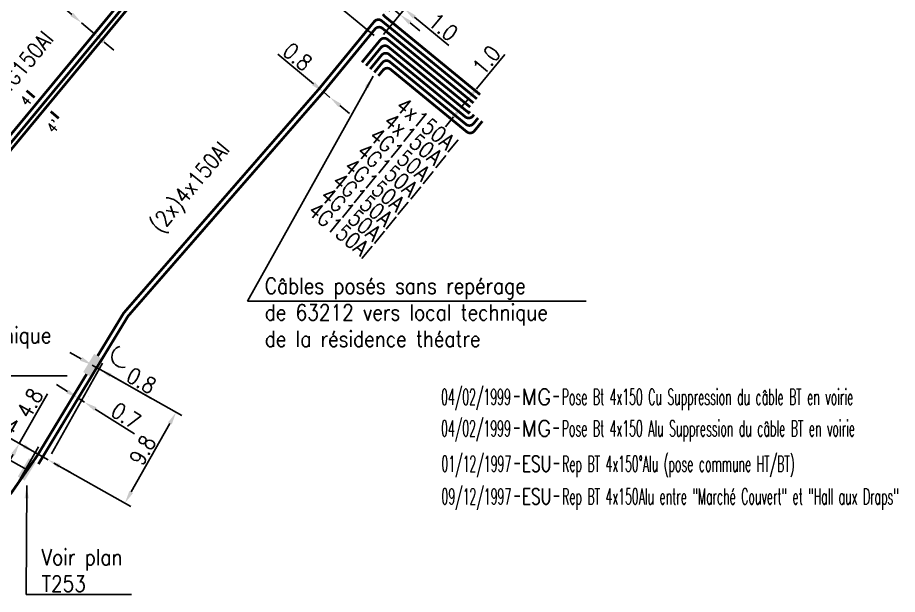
# Model space of a CAD drawing. Header units: millimetres. Extents: x 80000 to 81010, y 144000 to 145002.
# Drawn here: x 80268.5 to 80351.2, y 144430 to 144484.2 of the extents above; entities that cross this region are included whole.
import ezdxf
from ezdxf.enums import TextEntityAlignment as Align

# ---------------------------------------------------------------- set-up
doc = ezdxf.new("R2010")
doc.units = ezdxf.units.MM
doc.header["$PDMODE"] = 34
doc.linetypes.add('B_ST_AL', pattern=[2000, 1000, 1000])
doc.layers.get('0').update_dxf_attribs({"linetype": 'CONTINUOUS'})
doc.layers.get('Defpoints').update_dxf_attribs({"linetype": 'CONTINUOUS'})
for name, color, linetype in [('B_100', 3, 'CONTINUOUS'), ('B_110', 1, 'CONTINUOUS'), ('B_300', 7, 'CONTINUOUS'), ('B_400', 7, 'CONTINUOUS'), ('B_420', 7, 'CONTINUOUS')]:
    doc.layers.add(name, color=color, linetype=linetype)
doc.styles.add('M_ROMANS', font='ROMANS.shx', dxfattribs={"width": 0.75})
doc.styles.get("Standard").update_dxf_attribs({"font": 'romans.shx', "width": 0.85})
doc.dimstyles.get("Standard").update_dxf_attribs({"dimtxt": 1.5, "dimasz": 1.2, "dimexe": 0.625, "dimexo": 0.625, "dimgap": 0.25, "dimtad": 1, "dimdec": 1, "dimzin": 0, "dimdsep": 46, "dimtxsty": 'Standard', "dimcen": -0.5, "dimadec": 0, "dimazin": 0, "dimtfac": 1, "dimtdec": 1, "dimtmove": 0, "dimatfit": 3, "dimfxl": 0, "dimtolj": 1, "dimtzin": 0, "dimarcsym": 0})

# ---------------------------------------------------------------- blocks, each defined once
blk = doc.blocks.new('GIS_MODF')
at = {"color": 0, "linetype": 'Continuous', "flags": 128}
for points in [[(-2.176, -0.014), (-1.676, -0.014)], [(1.519, -0.014), (2.019, -0.014)]]:
    blk.add_lwpolyline(points, dxfattribs=at)
at = {"color": 0, "linetype": 'Continuous', "width": 0.5}
blk.add_attdef('DATE', text='', height=1.5, dxfattribs=at).set_placement((-2.502, -0.798), align=Align.RIGHT)
at = {"color": 0, "linetype": 'Continuous', "width": 1.771291}
blk.add_attdef('USER', text='', height=1.5, dxfattribs=at).set_placement((-1.507, -0.798), (1.276, -0.798), align=Align.FIT)
at = {"color": 0, "linetype": 'Continuous', "width": 0.5}
blk.add_attdef('DESC', (2.289, -0.798), '', height=1.5, dxfattribs=at)
blk = doc.blocks.new('*D880')
at = {"layer": 'B_100', "color": 0, "linetype": 'Continuous', "lineweight": -2, "transparency": 16777216}
for p, q in [((80273.561, 144484.53), (80270.376, 144487.25)), ((80275.691, 144482.712), (80274.474, 144483.751)), ((80276.603, 144481.932), (80277.516, 144481.153))]:
    blk.add_line(p, q, dxfattribs=at)
at = {"layer": 'B_100', "color": 0, "linetype": 'Continuous', "transparency": 16777216}
for points in [[(80273.691, 144484.682), (80273.432, 144484.378), (80274.474, 144483.751)], [(80276.733, 144482.084), (80276.474, 144481.78), (80275.691, 144482.712)]]:
    blk.add_solid(points, dxfattribs=at)
at = {"layer": 'Defpoints', "color": 0, "linetype": 'Continuous', "transparency": 16777216}
for p in [(80274.474, 144483.751), (80274.474, 144483.751), (80275.691, 144482.712)]:
    blk.add_point(p, dxfattribs=at)
at = {"layer": 'B_100', "color": 0, "linetype": 'Continuous', "transparency": 16777216, "insert": (80272.162, 144487.04), "char_height": 1.5, "attachment_point": 5, "rotation": 319.50835}
blk.add_mtext('\\A1;1.6', dxfattribs=at)
blk = doc.blocks.new('*D887')
at = {"layer": 'B_400', "color": 0, "linetype": 'Continuous', "lineweight": -2, "transparency": 16777216}
for p, q in [((80269.076, 144443.902), (80265.373, 144445.989)), ((80268.071, 144439.675), (80270.428, 144443.857)), ((80271.341, 144442.625), (80270.121, 144443.312)), ((80272.386, 144442.036), (80273.431, 144441.447))]:
    blk.add_line(p, q, dxfattribs=at)
at = {"layer": 'B_400', "color": 0, "linetype": 'Continuous', "transparency": 16777216}
for points in [[(80269.174, 144444.076), (80268.977, 144443.727), (80270.121, 144443.312)], [(80272.484, 144442.21), (80272.288, 144441.862), (80271.341, 144442.625)]]:
    blk.add_solid(points, dxfattribs=at)
at = {"layer": 'Defpoints', "color": 0, "linetype": 'Continuous', "transparency": 16777216}
for p in [(80271.341, 144442.625), (80271.341, 144442.625), (80267.764, 144439.131)]:
    blk.add_point(p, dxfattribs=at)
at = {"layer": 'B_400', "color": 0, "linetype": 'Continuous', "transparency": 16777216, "insert": (80267.193, 144446.111), "char_height": 1.5, "attachment_point": 5, "rotation": 330.5921}
blk.add_mtext('\\A1;1.4', dxfattribs=at)
blk = doc.blocks.new('*D888')
at = {"layer": 'B_400', "color": 0, "linetype": 'Continuous', "lineweight": -2, "transparency": 16777216}
for p, q in [((80268.631, 144444.153), (80271.274, 144448.842)), ((80270.796, 144442.932), (80268.086, 144444.459)), ((80266.863, 144441.016), (80268.041, 144443.107)), ((80267.22, 144439.438), (80265.729, 144440.278))]:
    blk.add_line(p, q, dxfattribs=at)
at = {"layer": 'B_400', "color": 0, "linetype": 'Continuous', "transparency": 16777216}
for points in [[(80267.867, 144443.205), (80268.216, 144443.009), (80268.631, 144444.153)], [(80266.689, 144441.115), (80267.037, 144440.918), (80266.274, 144439.971)]]:
    blk.add_solid(points, dxfattribs=at)
at = {"layer": 'Defpoints', "color": 0, "linetype": 'Continuous', "transparency": 16777216}
for p in [(80268.631, 144444.153), (80271.341, 144442.625), (80267.764, 144439.131)]:
    blk.add_point(p, dxfattribs=at)
at = {"layer": 'B_400', "color": 0, "linetype": 'Continuous', "transparency": 16777216, "insert": (80269.624, 144447.951), "char_height": 1.5, "attachment_point": 5, "rotation": 60.5921}
blk.add_mtext('\\A1;4.8', dxfattribs=at)
blk = doc.blocks.new('*D889')
at = {"layer": 'B_100', "color": 0, "linetype": 'Continuous', "lineweight": -2, "transparency": 16777216}
for p, q in [((80303.161, 144486.432), (80302.233, 144487.193)), ((80303.394, 144484.824), (80304.485, 144486.154)), ((80302.898, 144482.643), (80305.258, 144485.52)), ((80304.089, 144485.671), (80304.862, 144485.037)), ((80305.79, 144484.276), (80309.029, 144481.619))]:
    blk.add_line(p, q, dxfattribs=at)
at = {"layer": 'B_100', "color": 0, "linetype": 'Continuous', "transparency": 16777216}
for points in [[(80303.288, 144486.587), (80303.034, 144486.278), (80304.089, 144485.671)], [(80305.917, 144484.431), (80305.663, 144484.121), (80304.862, 144485.037)]]:
    blk.add_solid(points, dxfattribs=at)
at = {"layer": 'Defpoints', "color": 0, "linetype": 'Continuous', "transparency": 16777216}
for p in [(80302.997, 144484.341), (80304.862, 144485.037), (80302.502, 144482.16)]:
    blk.add_point(p, dxfattribs=at)
at = {"layer": 'B_100', "color": 0, "linetype": 'Continuous', "transparency": 16777216, "insert": (80308.507, 144483.34), "char_height": 1.5, "attachment_point": 5, "rotation": 320.64012}
blk.add_mtext('\\A1;1.0', dxfattribs=at)
blk = doc.blocks.new('*D890')
at = {"layer": 'B_100', "color": 0, "linetype": 'Continuous', "lineweight": -2, "transparency": 16777216}
for p, q in [((80311.629, 144477.519), (80314.286, 144480.758)), ((80310.868, 144476.591), (80310.385, 144476.987)), ((80310.234, 144475.818), (80310.868, 144476.591)), ((80309.473, 144474.89), (80308.712, 144473.962))]:
    blk.add_line(p, q, dxfattribs=at)
at = {"layer": 'B_100', "color": 0, "linetype": 'Continuous', "transparency": 16777216}
for points in [[(80311.475, 144477.646), (80311.784, 144477.392), (80310.868, 144476.591)], [(80309.319, 144475.017), (80309.628, 144474.763), (80310.234, 144475.818)]]:
    blk.add_solid(points, dxfattribs=at)
at = {"layer": 'Defpoints', "color": 0, "linetype": 'Continuous', "transparency": 16777216}
for p in [(80311.351, 144476.195), (80310.234, 144475.818), (80310.234, 144475.818)]:
    blk.add_point(p, dxfattribs=at)
at = {"layer": 'B_100', "color": 0, "linetype": 'Continuous', "transparency": 16777216, "insert": (80312.565, 144480.236), "char_height": 1.5, "attachment_point": 5, "rotation": 50.64012}
blk.add_mtext('\\A1;1.0', dxfattribs=at)
blk = doc.blocks.new('*D891')
at = {"layer": 'B_300', "color": 0, "linetype": 'Continuous', "lineweight": -2, "transparency": 16777216}
for p, q in [((80299.166, 144488.841), (80301.708, 144491.939)), ((80302.972, 144485.719), (80298.683, 144489.237)), ((80297.993, 144487.41), (80298.405, 144487.913)), ((80302.019, 144482.556), (80296.749, 144486.879))]:
    blk.add_line(p, q, dxfattribs=at)
at = {"layer": 'B_300', "color": 0, "linetype": 'Continuous', "transparency": 16777216}
for points in [[(80298.251, 144488.04), (80298.56, 144487.786), (80299.166, 144488.841)], [(80297.838, 144487.537), (80298.148, 144487.284), (80297.232, 144486.483)]]:
    blk.add_solid(points, dxfattribs=at)
at = {"layer": 'Defpoints', "color": 0, "linetype": 'Continuous', "transparency": 16777216}
for p in [(80297.232, 144486.483), (80303.456, 144485.323), (80302.502, 144482.16)]:
    blk.add_point(p, dxfattribs=at)
at = {"layer": 'B_300', "color": 0, "linetype": 'Continuous', "transparency": 16777216, "insert": (80300.044, 144491.488), "char_height": 1.5, "attachment_point": 5, "rotation": 50.64012}
blk.add_mtext('\\A1;3.1', dxfattribs=at)
blk = doc.blocks.new('*D892')
at = {"layer": 'B_300', "color": 0, "linetype": 'Continuous', "lineweight": -2, "transparency": 16777216}
for p, q in [((80302.528, 144486.084), (80299.289, 144488.74)), ((80304.461, 144484.498), (80303.456, 144485.323)), ((80303.059, 144484.839), (80303.059, 144484.839)), ((80304.064, 144484.015), (80304.064, 144484.015)), ((80305.389, 144483.737), (80306.316, 144482.976))]:
    blk.add_line(p, q, dxfattribs=at)
at = {"layer": 'B_300', "color": 0, "linetype": 'Continuous', "transparency": 16777216}
for points in [[(80302.655, 144486.238), (80302.401, 144485.929), (80303.456, 144485.323)], [(80305.515, 144483.892), (80305.262, 144483.582), (80304.461, 144484.498)]]:
    blk.add_solid(points, dxfattribs=at)
at = {"layer": 'Defpoints', "color": 0, "linetype": 'Continuous', "transparency": 16777216}
for p in [(80303.456, 144485.323), (80304.461, 144484.498), (80304.461, 144484.498)]:
    blk.add_point(p, dxfattribs=at)
at = {"layer": 'B_300', "color": 0, "linetype": 'Continuous', "transparency": 16777216, "insert": (80301.079, 144488.566), "char_height": 1.5, "attachment_point": 5, "rotation": 320.64012}
blk.add_mtext('\\A1;1.3', dxfattribs=at)
blk = doc.blocks.new('*D893')
at = {"layer": 'B_100', "color": 0, "linetype": 'Continuous', "lineweight": -2, "transparency": 16777216}
for p, q in [((80296.312, 144478.002), (80292.945, 144480.791)), ((80297.852, 144476.726), (80297.236, 144477.237)), ((80298.776, 144475.961), (80299.7, 144475.196))]:
    blk.add_line(p, q, dxfattribs=at)
at = {"layer": 'B_100', "color": 0, "linetype": 'Continuous', "transparency": 16777216}
for points in [[(80296.439, 144478.156), (80296.184, 144477.848), (80297.236, 144477.237)], [(80298.904, 144476.115), (80298.649, 144475.807), (80297.852, 144476.726)]]:
    blk.add_solid(points, dxfattribs=at)
at = {"layer": 'Defpoints', "color": 0, "linetype": 'Continuous', "transparency": 16777216}
for p in [(80297.236, 144477.237), (80297.852, 144476.726), (80297.852, 144476.726)]:
    blk.add_point(p, dxfattribs=at)
at = {"layer": 'B_100', "color": 0, "linetype": 'Continuous', "transparency": 16777216, "insert": (80294.804, 144480.549), "char_height": 1.5, "attachment_point": 5, "rotation": 320.36593}
blk.add_mtext('\\A1;0.8', dxfattribs=at)
blk = doc.blocks.new('*D894')
at = {"layer": 'B_100', "color": 0, "linetype": 'Continuous', "lineweight": -2, "transparency": 16777216}
for p, q in [((80273.159, 144449.059), (80272.144, 144449.7)), ((80274.507, 144448.946), (80274.507, 144448.946)), ((80274.173, 144448.417), (80274.765, 144448.043)), ((80275.099, 144448.572), (80275.099, 144448.572)), ((80275.779, 144447.402), (80279.475, 144445.067))]:
    blk.add_line(p, q, dxfattribs=at)
at = {"layer": 'B_100', "color": 0, "linetype": 'Continuous', "transparency": 16777216}
for points in [[(80273.266, 144449.228), (80273.052, 144448.889), (80274.173, 144448.417)], [(80275.886, 144447.571), (80275.672, 144447.233), (80274.765, 144448.043)]]:
    blk.add_solid(points, dxfattribs=at)
at = {"layer": 'Defpoints', "color": 0, "linetype": 'Continuous', "transparency": 16777216}
for p in [(80274.173, 144448.417), (80274.765, 144448.043), (80274.765, 144448.043)]:
    blk.add_point(p, dxfattribs=at)
at = {"layer": 'B_100', "color": 0, "linetype": 'Continuous', "transparency": 16777216, "insert": (80278.668, 144446.76), "char_height": 1.5, "attachment_point": 5, "rotation": 327.70824}
blk.add_mtext('\\A1;0.7', dxfattribs=at)
blk = doc.blocks.new('*D895')
at = {"layer": 'B_100', "color": 0, "linetype": 'Continuous', "lineweight": -2, "transparency": 16777216}
for p, q in [((80261.352, 144449.633), (80261.941, 144450.678)), ((80270.796, 144442.932), (80260.218, 144448.894)), ((80260.762, 144448.587), (80259.878, 144447.018)), ((80269.367, 144441.67), (80259.334, 144447.325)), ((80259.289, 144445.973), (80255.81, 144439.801))]:
    blk.add_line(p, q, dxfattribs=at)
at = {"layer": 'B_100', "color": 0, "linetype": 'Continuous', "transparency": 16777216}
for points in [[(80261.177, 144449.731), (80261.526, 144449.535), (80260.762, 144448.587)], [(80259.115, 144446.071), (80259.463, 144445.875), (80259.878, 144447.018)]]:
    blk.add_solid(points, dxfattribs=at)
at = {"layer": 'Defpoints', "color": 0, "linetype": 'Continuous', "transparency": 16777216}
for p in [(80260.762, 144448.587), (80271.341, 144442.625), (80269.912, 144441.363)]:
    blk.add_point(p, dxfattribs=at)
at = {"layer": 'B_100', "color": 0, "linetype": 'Continuous', "transparency": 16777216, "insert": (80255.672, 144441.594), "char_height": 1.5, "attachment_point": 5, "rotation": 60.5921}
blk.add_mtext('\\A1;1.8', dxfattribs=at)
blk = doc.blocks.new('B_300_03')
at = {"color": 0, "linetype": 'Continuous'}
blk.add_solid([(-1, 0.75), (-1, 0), (1, 0.75), (1, 0)], dxfattribs=at)
at = {"color": 0, "linetype": 'Continuous', "style": 'M_ROMANS', "width": 0.75, "flags": 3}
for tag, p in [('DEF_LEG', (0, -4.25)), ('DEF_COUP', (0, -6.75)), ('DEF_TYPE', (0, -9.25))]:
    blk.add_attdef(tag, text='', height=1.2, dxfattribs=at).set_placement(p, align=Align.MIDDLE)
blk = doc.blocks.new('*D896')
at = {"layer": 'B_300', "color": 0, "linetype": 'Continuous', "lineweight": -2, "transparency": 16777216}
for p, q in [((80274.437, 144452.129), (80273.392, 144452.718)), ((80271.648, 144443.169), (80276.46, 144451.707)), ((80275.482, 144451.54), (80276.153, 144451.162)), ((80277.198, 144450.573), (80281.006, 144448.427))]:
    blk.add_line(p, q, dxfattribs=at)
at = {"layer": 'B_300', "color": 0, "linetype": 'Continuous', "transparency": 16777216}
for points in [[(80274.535, 144452.303), (80274.339, 144451.955), (80275.482, 144451.54)], [(80277.296, 144450.747), (80277.1, 144450.399), (80276.153, 144451.162)]]:
    blk.add_solid(points, dxfattribs=at)
at = {"layer": 'Defpoints', "color": 0, "linetype": 'Continuous', "transparency": 16777216}
for p in [(80275.482, 144451.54), (80276.153, 144451.162), (80271.341, 144442.625)]:
    blk.add_point(p, dxfattribs=at)
at = {"layer": 'B_300', "color": 0, "linetype": 'Continuous', "transparency": 16777216, "insert": (80280.116, 144450.076), "char_height": 1.5, "attachment_point": 5, "rotation": 330.5921}
blk.add_mtext('\\A1;0.8', dxfattribs=at)
blk = doc.blocks.new('*D926')
at = {"layer": 'B_300', "color": 0, "linetype": 'Continuous', "lineweight": -2, "transparency": 16777216}
for p, q in [((80276.027, 144451.233), (80283.925, 144446.781)), ((80282.792, 144446.043), (80279.158, 144439.596)), ((80271.885, 144442.318), (80279.113, 144438.244))]:
    blk.add_line(p, q, dxfattribs=at)
at = {"layer": 'B_300', "color": 0, "linetype": 'Continuous', "transparency": 16777216}
for points in [[(80282.617, 144446.141), (80282.966, 144445.944), (80283.381, 144447.088)], [(80278.984, 144439.694), (80279.332, 144439.498), (80278.569, 144438.551)]]:
    blk.add_solid(points, dxfattribs=at)
at = {"layer": 'Defpoints', "color": 0, "linetype": 'Continuous', "transparency": 16777216}
for p in [(80275.482, 144451.54), (80271.341, 144442.625), (80278.569, 144438.551)]:
    blk.add_point(p, dxfattribs=at)
at = {"layer": 'B_300', "color": 0, "linetype": 'Continuous', "transparency": 16777216, "insert": (80280.227, 144443.528), "char_height": 1.5, "attachment_point": 5, "rotation": 60.5921}
blk.add_mtext('\\A1;9.8', dxfattribs=at)
blk = doc.blocks.new('B_300_05')
at = {"color": 0, "linetype": 'Continuous'}
blk.add_arc((0, 0), 1, 270, 90, dxfattribs=at)
at = {"color": 0, "linetype": 'Continuous', "style": 'M_ROMANS', "width": 0.75, "flags": 3}
for tag, p in [('DEF_LEG', (0, -5)), ('DEF_COUP', (0, -7.5)), ('DEF_TYPE', (0, -10))]:
    blk.add_attdef(tag, text='', height=1.2, dxfattribs=at).set_placement(p, align=Align.MIDDLE)

msp = doc.modelspace()

# ---------------------------------------------------------------- linework, layer by layer
at = {"layer": 'B_100', "linetype": 'B_ST_AL', "const_width": 0.25, "flags": 128}
for points in [[(80254.603, 144457.565), (80255.377, 144457.086, 0.382795), (80256.034, 144457.204), (80259.49, 144461.634), (80262.222, 144464.853), (80265.319, 144468.739), (80276.402, 144482.127), (80279.209, 144485.519, 0.413654), (80279.144, 144486.222), (80277.523, 144487.569)], [(80277.263, 144487.132), (80278.5, 144486.104, -0.413654), (80278.566, 144485.4), (80276.076, 144482.393), (80264.99, 144469.001), (80261.895, 144465.117), (80259.149, 144461.882), (80255.089, 144456.67), (80252.046, 144451.031), (80251.669, 144450.332, -0.398652), (80251.015, 144450.117), (80249.982, 144450.606), (80249.244, 144450.955)], [(80254.88, 144457.982), (80254.902, 144457.968, 0.383086), (80255.56, 144458.086), (80258.749, 144462.183), (80261.509, 144465.435), (80264.602, 144469.317), (80275.691, 144482.712), (80277.862, 144485.335, 0.413654), (80277.797, 144486.038), (80276.864, 144486.813, -0.414214), (80276.844, 144487.025), (80276.998, 144487.21)], [(80311.668, 144476.582), (80302.719, 144483.922, 0.414214), (80302.016, 144483.852), (80296.854, 144477.56), (80278.449, 144456.43), (80276.001, 144452.395)], [(80311.351, 144476.195), (80302.789, 144483.218, 0.414214), (80302.085, 144483.149), (80297.236, 144477.237), (80278.854, 144456.134), (80274.173, 144448.417), (80270.429, 144442.219)], [(80274.965, 144450.684), (80273.746, 144448.677), (80270.355, 144443.063), (80267.921, 144439.567, -0.377387), (80267.297, 144439.35), (80251.749, 144445.666), (80250.53, 144446.175, -0.443615), (80250.283, 144446.874), (80252.427, 144450.847), (80255.228, 144456.038, 0.39698), (80255.051, 144456.7), (80254.326, 144457.148)]]:
    msp.add_lwpolyline(points, format="xyb", dxfattribs=at)
msp.add_lwpolyline([(80311.972, 144476.979), (80302.997, 144484.341), (80302.822, 144484.549)], dxfattribs=at)
at = {"layer": 'B_100', "linetype": 'Continuous', "const_width": 0.25, "flags": 128}
for points in [[(80269.312, 144477.358), (80270.072, 144476.708)], [(80271.585, 144475.399), (80272.344, 144474.748)]]:
    msp.add_lwpolyline(points, dxfattribs=at)
at = {"layer": 'B_110', "linetype": 'B_ST_AL', "const_width": 0.25, "flags": 128}
for points in [[(80311.034, 144475.808), (80303.273, 144482.175, 0.414214), (80302.569, 144482.105), (80300.857, 144480.018)], [(80311.013, 144475.419), (80310.895, 144475.276), (80303.342, 144481.471, 0.414214), (80302.638, 144481.402), (80301.243, 144479.701)], [(80311.399, 144475.102), (80311.282, 144474.959, -0.414214), (80310.578, 144474.889), (80303.412, 144480.767, 0.414214), (80302.708, 144480.698), (80301.63, 144479.383)], [(80311.786, 144474.785), (80311.351, 144474.255, -0.414214), (80310.648, 144474.185), (80303.481, 144480.064, 0.414214), (80302.777, 144479.994), (80302.016, 144479.066)], [(80312.187, 144474.485), (80311.421, 144473.551, -0.414214), (80310.717, 144473.482), (80303.55, 144479.36, 0.414214), (80302.847, 144479.29), (80302.403, 144478.749)]]:
    msp.add_lwpolyline(points, format="xyb", dxfattribs=at)

# ---------------------------------------------------------------- block references
at = {"layer": 'B_100', "linetype": 'Continuous'}
ref = msp.add_blockref('GIS_MODF', (80317.362, 144448.587), dxfattribs=at)
ref.add_attrib('DATE', '04/02/1999', dxfattribs={"layer": '0', "color": 0, "linetype": 'B_ST_AL', "height": 1.5, "width": 0.5}).set_placement((80314.86, 144447.788), align=Align.RIGHT)
ref.add_attrib('USER', 'MG', dxfattribs={"layer": '0', "color": 0, "linetype": 'B_ST_AL', "height": 1.5, "width": 0.927819}).set_placement((80315.855, 144447.788), (80318.638, 144447.788), align=Align.FIT)
ref.add_attrib('DESC', 'Pose Bt 4x150 Cu Suppression du câble BT en voirie', (80319.651, 144447.788), dxfattribs={"layer": '0', "color": 0, "linetype": 'B_ST_AL', "height": 1.5, "width": 0.5})
ref = msp.add_blockref('GIS_MODF', (80317.362, 144445.628), dxfattribs=at)
ref.add_attrib('DATE', '04/02/1999', dxfattribs={"layer": '0', "color": 0, "linetype": 'B_ST_AL', "height": 1.5, "width": 0.5}).set_placement((80314.86, 144444.83), align=Align.RIGHT)
ref.add_attrib('USER', 'MG', dxfattribs={"layer": '0', "color": 0, "linetype": 'B_ST_AL', "height": 1.5, "width": 0.927819}).set_placement((80315.855, 144444.83), (80318.638, 144444.83), align=Align.FIT)
ref.add_attrib('DESC', 'Pose Bt 4x150 Alu Suppression du câble BT en voirie', (80319.651, 144444.83), dxfattribs={"layer": '0', "color": 0, "linetype": 'B_ST_AL', "height": 1.5, "width": 0.5})
ref = msp.add_blockref('GIS_MODF', (80317.398, 144442.301), dxfattribs=at)
ref.add_attrib('DATE', '01/12/1997', dxfattribs={"layer": '0', "color": 0, "linetype": 'B_ST_AL', "height": 1.5, "width": 0.5}).set_placement((80314.896, 144441.503), align=Align.RIGHT)
ref.add_attrib('USER', 'ESU', dxfattribs={"layer": '0', "color": 0, "linetype": 'B_ST_AL', "height": 1.5, "width": 0.683656}).set_placement((80315.89, 144441.503), (80318.674, 144441.503), align=Align.FIT)
ref.add_attrib('DESC', 'Rep BT 4x150%%dAlu (pose commune HT/BT)', (80319.686, 144441.503), dxfattribs={"layer": '0', "color": 0, "linetype": 'B_ST_AL', "height": 1.5, "width": 0.5})
ref = msp.add_blockref('GIS_MODF', (80317.398, 144439.224), dxfattribs=at)
ref.add_attrib('DATE', '09/12/1997', dxfattribs={"layer": '0', "color": 0, "linetype": 'B_ST_AL', "height": 1.5, "width": 0.5}).set_placement((80314.896, 144438.425), align=Align.RIGHT)
ref.add_attrib('USER', 'ESU', dxfattribs={"layer": '0', "color": 0, "linetype": 'B_ST_AL', "height": 1.5, "width": 0.683656}).set_placement((80315.89, 144438.425), (80318.674, 144438.425), align=Align.FIT)
ref.add_attrib('DESC', 'Rep BT 4x150Alu entre "Marché Couvert" et "Hall aux Draps"', (80319.686, 144438.425), dxfattribs={"layer": '0', "color": 0, "linetype": 'B_ST_AL', "height": 1.5, "width": 0.5})
at = {"layer": 'B_300'}
for name, p, rotation in [('B_300_05', (80278.34, 144452.313), 193.8776319346319), ('B_300_03', (80275.803, 144451.346), 58.86492721292468), ('B_300_03', (80269.656, 144441.518), 58.8649356548385)]:
    msp.add_blockref(name, p, dxfattribs=dict(at, rotation=rotation))

# ---------------------------------------------------------------- texts
at = {"layer": 'B_100', "linetype": 'Continuous', "width": 0.85}
for s, rotation, p in [('(3x)4G150Al', 50.08132, (80268.102, 144478.556)), ('4x150Al', 320.64012, (80306.989, 144474.134)), ('4x150Al', 320.64012, (80305.84, 144472.678)), ('4G150Al', 320.64012, (80304.576, 144471.233)), ('(2x)4x150Al', 50.08132, (80284.729, 144468.227))]:
    msp.add_text(s, height=1.5, rotation=rotation, dxfattribs=at).set_placement(p, align=Align.MIDDLE)
for s, p in [('4', (80269.372, 144475.803)), ("4'", (80271.855, 144473.268))]:
    msp.add_text(s, height=1, rotation=49.41418, dxfattribs=at).set_placement(p)
at = {"layer": 'B_110', "linetype": 'Continuous', "width": 0.85}
for p in [(80303.409, 144469.785), (80302.203, 144468.356), (80301.086, 144466.972), (80299.986, 144465.604), (80298.821, 144464.214)]:
    msp.add_text('4G150Al', height=1.5, rotation=320.64012, dxfattribs=at).set_placement(p, align=Align.MIDDLE)
at = {"layer": 'B_110', "linetype": 'Continuous', "insert": (80291.729, 144453.243), "char_height": 1.5, "attachment_point": 7}
msp.add_mtext('\\A1;Câbles posés sans repérage\\Pde 63212 vers local technique \\Pde la résidence théatre', dxfattribs=at)
at = {"layer": 'B_300', "linetype": 'Continuous', "insert": (80270.743, 144430.208), "char_height": 1.5, "attachment_point": 7}
msp.add_mtext('\\A1;Voir plan\\PT253', dxfattribs=at)
at = {"layer": 'B_420', "linetype": 'Continuous', "insert": (80257.493, 144455.103), "char_height": 1.5, "attachment_point": 1}
msp.add_mtext('\\A1;Prot. mécanique\\PProf:0.55m', dxfattribs=at)

# ---------------------------------------------------------------- dimensions: what is measured, and where the dimension line sits
at = {"layer": 'B_100', "linetype": 'Continuous'}
dim = msp.add_linear_dim(base=(80274.474, 144483.751), p1=(80275.691, 144482.712), p2=(80274.474, 144483.751), angle=319.50835, dimstyle='Standard', dxfattribs=at)
dim.commit()
dim.dimension.update_dxf_attribs({"geometry": '*D880', "text_midpoint": (80271.512, 144486.279), "dimtype": 160})
for base, p1, p2, angle, picture, middle in [((80304.862, 144485.037), (80302.997, 144484.341), (80302.502, 144482.16), 140.64012, '*D889', (80307.873, 144482.567)), ((80297.852, 144476.726), (80297.236, 144477.237), (80297.852, 144476.726), 140.36593, '*D893', (80294.166, 144479.779)), ((80310.234, 144475.818), (80311.351, 144476.195), (80310.234, 144475.818), 50.64012, '*D890', (80313.338, 144479.602)), ((80260.762, 144448.587), (80269.912, 144441.363), (80271.341, 144442.625), 240.5921, '*D895', (80256.544, 144441.103)), ((80274.765, 144448.043), (80274.173, 144448.417), (80274.765, 144448.043), 147.70824, '*D894', (80278.134, 144445.914))]:
    dim = msp.add_linear_dim(base=base, p1=p1, p2=p2, angle=angle, dimstyle='Standard', override={"dimfxl": 1.25}, dxfattribs=at)
    dim.commit()
    dim.dimension.update_dxf_attribs({"geometry": picture, "text_midpoint": middle, "dimtype": 160})
at = {"layer": 'B_300', "linetype": 'Continuous'}
for base, p1, p2, angle, picture, middle in [((80297.232, 144486.483), (80303.456, 144485.323), (80302.502, 144482.16), 50.64012, '*D891', (80300.817, 144490.854)), ((80304.461, 144484.498), (80303.456, 144485.323), (80304.461, 144484.498), 140.64012, '*D892', (80300.444, 144487.792)), ((80278.569, 144438.551), (80275.482, 144451.54), (80271.341, 144442.625), 60.5921, '*D926', (80281.098, 144443.037))]:
    dim = msp.add_linear_dim(base=base, p1=p1, p2=p2, angle=angle, dimstyle='Standard', override={"dimfxl": 1.25}, dxfattribs=at)
    dim.commit()
    dim.dimension.update_dxf_attribs({"geometry": picture, "text_midpoint": middle, "dimtype": 160})
dim = msp.add_linear_dim(base=(80276.153, 144451.162), p1=(80275.482, 144451.54), p2=(80271.341, 144442.625), angle=150.5921, text='0.8', dimstyle='Standard', override={"dimfxl": 1.25}, dxfattribs=at)
dim.commit()
dim.dimension.update_dxf_attribs({"geometry": '*D896', "text_midpoint": (80279.625, 144449.205), "dimtype": 160})
at = {"layer": 'B_400', "linetype": 'Continuous'}
for base, angle, picture, middle in [((80268.631, 144444.153), 240.5921, '*D888', (80270.495, 144447.46)), ((80271.341, 144442.625), 150.5921, '*D887', (80266.702, 144445.24))]:
    dim = msp.add_linear_dim(base=base, p1=(80267.764, 144439.131), p2=(80271.341, 144442.625), angle=angle, dimstyle='Standard', dxfattribs=at)
    dim.commit()
    dim.dimension.update_dxf_attribs({"geometry": picture, "text_midpoint": middle, "dimtype": 160})

# ---------------------------------------------------------------- leaders
at = {"layer": 'B_110', "linetype": 'Continuous', "annotation_type": 0, "has_hookline": 1, "hookline_direction": 0, "text_width": 30.418}
msp.add_leader([(80301.905, 144478.715), (80290.088, 144457.541), (80291.288, 144457.541)], dimstyle='Standard', override={"dimgap": 0.25, "dimtad": 1, "dimfxl": 1.25}, dxfattribs=at)
at = {"layer": 'B_300', "linetype": 'Continuous', "annotation_type": 0, "has_hookline": 1, "hookline_direction": 0, "text_width": 8.439}
msp.add_leader([(80269.329, 144440.209), (80269.293, 144429.958), (80270.493, 144429.958)], dimstyle='Standard', override={"dimgap": 0.25, "dimtad": 1, "dimfxl": 1.25}, dxfattribs=at)
at = {"layer": 'B_420', "linetype": 'Continuous', "annotation_type": 0, "has_hookline": 1, "hookline_direction": 0, "text_width": 15.604}
msp.add_leader([(80253.82, 144445.538), (80256.077, 144450.521), (80257.277, 144450.521)], dimstyle='Standard', override={"dimgap": 0.25, "dimtad": 1}, dxfattribs=at)

doc.saveas('drawing.dxf')
